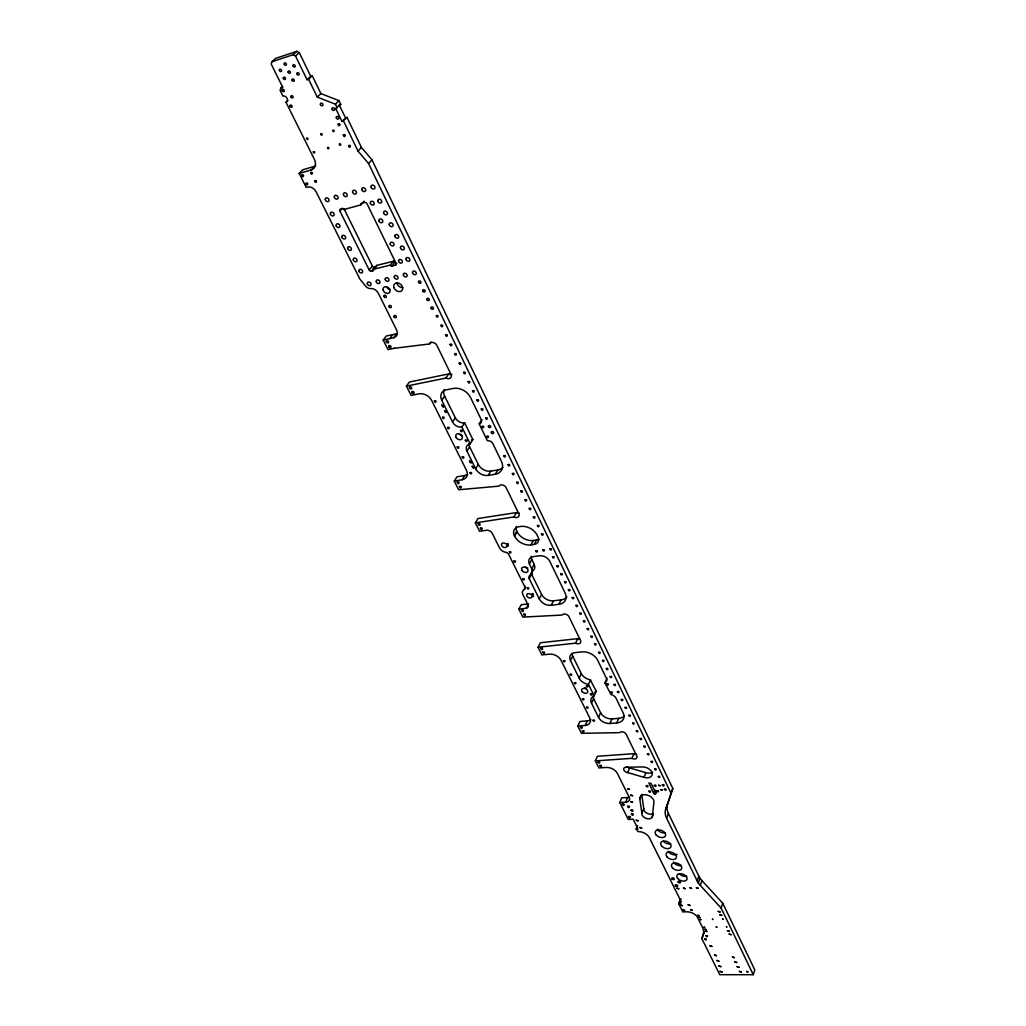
<?xml version="1.0" encoding="UTF-8"?>
<svg xmlns="http://www.w3.org/2000/svg" width="1026" height="1026" viewBox="0 0 1026 1026"><rect width="100%" height="100%" fill="white"/><g stroke="black" fill="none" stroke-linecap="round" stroke-linejoin="round"><path stroke-width="1.5" d="M652.331 816.67L653.895 802.37A7.451 4.861 23 0 0 646.983 794.97A7.451 4.861 23 0 0 639.801 799.01L641.866 813.182A5.54 3.578 22.9 0 0 646.316 818.453A5.54 3.578 22.9 0 0 652.331 816.67L653.267 814.323M271.852 61.791L293.103 54.724L295.514 56.02L307.056 79.733L310.737 76.257L299.246 52.595L296.847 51.3L275.648 58.379L271.852 61.791L271.223 64.087L282.855 87.543L280.752 88.21L280.124 90.455L282.958 96.136A3.476 2.655 50 0 1 287.088 98.355A3.476 2.655 50 0 1 285.985 102.241L314.431 159.466A9.606 7.349 47.1 0 1 311.199 169.957L299.182 173.432L306.248 187.437L307.479 187.078A7.079 5.399 45.7 0 1 316.046 191.682L359.946 279.187L365.589 286.087A5.438 4.155 41.2 0 0 370.283 288.601A6.759 5.156 40.7 0 1 378.261 293.128L396.613 330.013A7.541 5.72 39 0 1 393.676 337.721L383.185 340.055L388.02 349.648L394.561 348.212M703.503 933.904L704.387 931.416L701.861 938.675L719.765 974.7L753.276 974.7L754.777 969.865L722.766 903.278L701.951 880.577A21.892 13.813 20.9 0 1 698.796 876.037L668.426 813.438A22.38 14.595 21.8 0 1 667.49 804.525L672.812 788.443L371.963 159.812L361.421 147.423L346.993 117.362L341.953 121.427L335.656 108.346L340.735 104.306L338.965 100.625L320.894 93.584L312.25 75.757L310.737 76.257M753.276 974.7L721.137 908.074L700.258 885.348A21.956 13.8 20.9 0 1 697.09 880.795L666.592 818.145A22.444 14.595 21.8 0 1 665.643 809.245L672.812 788.443M721.137 908.074L722.766 903.278M698.231 883.142L699.937 878.384M700.258 885.348L701.951 880.577M701.861 938.675L703.195 934.93A21.136 12.838 21.6 0 0 702.387 927.209L697.565 917.462A8.516 5.207 21.5 0 0 687.035 911.819L682.777 911.896L678.673 903.675L680.713 898.93L678.673 903.675M697.09 880.795L698.796 876.037M666.592 818.145L668.426 813.438M665.643 809.245L667.49 804.525M653.665 793.444L648.907 782.953L651.048 783.402L655.87 793.316L654.755 794.086L653.665 793.444L655.088 789.917M654.87 794.086L655.819 791.739M655.345 794.06L656.281 791.713M641.866 813.182L643.751 808.501L641.712 794.342L639.801 799.01M678.981 903.662A3.565 2.193 21.8 0 0 680.969 901.161L649.343 837.652A9.106 5.797 22.9 0 0 638.044 831.599L636.107 829.046L637.518 825.545M643.956 777.336A7.554 5.002 23.2 0 0 652.19 773.386A7.554 5.002 23.2 0 0 642.353 766.948L625.911 767.204A3.758 2.488 23.7 0 0 623.782 769.782A3.758 2.488 23.7 0 0 627.681 772.604L643.956 777.336L645.893 772.668A7.528 5.002 23.1 0 0 652.574 772.232M636.107 829.046L638.044 828.957L633.17 819.223L628.31 819.466L619.794 802.524L625.655 802.191L627.591 797.535A6.643 4.335 23.6 0 0 629.656 797.048M619.794 802.524L621.743 797.869L627.591 797.535M625.655 802.191A6.656 4.322 23.6 0 0 629.156 797.099L617.37 773.424A8.952 5.874 24.1 0 0 606.225 767.448L598.889 767.948L595.337 760.894L631.939 758.342L633.914 753.687A3.783 2.527 23.6 0 0 636.684 754.354M627.681 772.604L629.656 767.948L645.893 772.668M571.982 653.293A9.375 6.541 26 0 0 572.7 656.076L581.357 673.659A9.311 6.451 25.5 0 0 590.245 679.763L596.298 691.396L593.874 696.09A9.26 6.323 24.9 0 0 591.502 703.156L598.53 717.366A9.208 6.246 24.6 0 0 609.957 723.497L616.703 722.945L618.755 718.328A12.286 8.388 24.5 0 0 624.436 715.904M595.337 760.894L597.389 756.29L633.914 753.687M609.957 723.497L612.022 718.88L618.755 718.328M598.53 717.366L600.633 712.775L593.631 698.578A9.234 6.323 24.9 0 1 592.964 696.192M631.939 758.342A3.796 2.527 23.6 0 0 636.71 758.047L636.928 757.598A3.796 2.527 23.6 0 0 636.748 756.008L626.335 734.616A3.835 2.591 24 0 0 625.142 733.039L624.539 732.602A3.835 2.591 24 0 0 619.576 732.667L581.421 733.308L577.779 726.062L585.179 725.459L587.295 720.868A9.106 6.156 25.3 0 0 590.822 719.636M616.703 722.945A12.312 8.375 24.5 0 0 623.167 712.929L616.087 698.296A5.823 3.989 24.7 0 0 610.97 694.564L604.865 682.829L606.982 678.237M591.502 703.156L593.631 698.578M577.779 726.062L579.908 721.483L587.295 720.868M594.169 695.974L588.475 684.38L590.63 679.815M588.475 684.38L588.078 684.329A9.337 6.451 25.6 0 1 579.177 678.212L581.357 673.659M579.177 678.212L570.469 660.603L572.7 656.076M585.179 725.459A9.131 6.156 25.3 0 0 589.796 718.046L561.094 660.398A9.324 6.438 26.7 0 0 549.449 654.152L541.92 654.947L538.047 647.252L575.599 643.161L577.83 638.634A3.937 2.77 26.3 0 0 579.998 639.275M538.047 647.252L540.356 642.763L577.83 638.634M531.994 571.277A4.014 2.886 28.5 0 1 532.52 570.918L530.096 575.342A4.027 2.886 28.5 0 0 529.224 578.638L539.227 598.876A9.619 6.849 27.8 0 0 551.18 605.289L558.798 604.352L561.119 599.877A12.825 9.196 27.6 0 0 566.891 596.978M551.18 605.289L553.514 600.813L561.119 599.877M539.227 598.876L541.6 594.426L531.635 574.214A4.014 2.886 28.5 0 1 531.301 572.906M518.848 609.175L526.12 608.277L528.505 603.839L521.246 604.737L518.848 609.175L522.837 617.088L562.068 615.074A4.001 2.834 26.9 0 1 567.173 614.818L567.801 615.279A4.001 2.834 26.9 0 1 569.084 616.998L580.485 640.404A3.95 2.77 26.3 0 1 580.716 642.148L580.511 642.661A3.95 2.77 26.3 0 1 575.599 643.161M531.943 596.26L533.52 596.504L532.404 594.246L530.865 594.49A2.796 1.988 28.3 0 0 526.954 594.362A2.796 1.988 28.3 0 0 528.608 597.696A2.796 1.988 28.3 0 0 531.943 596.657L533.135 594.041M529.224 578.638L531.635 574.214M526.12 608.277A3.963 2.796 28.3 0 0 527.992 604.789L522.798 594.413A6.387 4.54 28.4 0 1 524.337 589.463L525.556 587.244M530.096 575.342L530.352 575.214A8.08 5.797 28.9 0 0 531.763 568.789L534.174 564.364L531.84 559.593A8.105 5.874 28.7 0 1 531.212 556.272M531.763 568.789L529.403 564.005L531.84 559.593M534.084 544.447A8.221 6.002 29.3 0 0 537.996 536.906L537.201 535.277A13.146 9.593 29.5 0 0 520.772 526.453L519.002 526.71A9.862 7.195 29.6 0 0 514.411 535.816L514.577 536.136A13.158 9.619 29.5 0 0 530.904 544.896L534.084 544.447L536.521 540.048A8.195 6.002 29.3 0 0 538.983 539.163M530.904 544.896L533.353 540.497L536.521 540.048M506.818 545.691L508.421 545.922L507.254 543.588L505.703 543.857A2.847 2.052 30 0 0 501.752 543.78A2.847 2.052 30 0 0 503.458 547.23A2.847 2.052 30 0 0 506.831 546.114L508.075 543.511M514.411 535.816L516.912 531.442A9.837 7.195 29.6 0 1 516.322 526.428M514.577 536.136L516.912 531.442M524.337 589.463A4.001 2.847 28.7 0 0 524.696 586.551L508.883 554.771A4.053 2.911 29.7 0 0 506.164 552.373A6.502 4.694 29.9 0 1 499.739 548.282L492.3 533.405A4.694 3.399 30.7 0 0 486.452 530.262L479.591 531.301L475.333 522.862L513.872 516.95L516.399 512.59A4.13 3.052 30.3 0 0 519.374 513.192M475.333 522.862L477.949 518.54L516.399 512.59M444.155 389.508A10.363 7.862 35.3 0 0 444.63 396.087L455.352 417.851A7.528 5.681 34.3 0 0 464.663 422.853L472.871 439.603L470.152 443.835A7.464 5.566 33.1 0 0 466.894 451.055L475.615 468.702A10.106 7.515 32.3 0 0 488.145 475.423L495.263 474.217L497.892 469.934A13.479 10.093 32.3 0 0 502.894 467.497M488.145 475.423L490.787 471.139L497.892 469.934M475.615 468.702L478.296 464.432L469.626 446.823A7.438 5.566 33.1 0 1 468.959 443.642M513.872 516.95A4.142 3.052 30.3 0 0 518.912 516.206L519.105 515.642A4.142 3.052 30.3 0 0 518.81 513.693L506.28 487.966A4.194 3.116 31.2 0 0 504.882 486.106L504.215 485.631A4.194 3.116 31.2 0 0 498.995 486.144L458.648 489.761L454.274 481.066L462.059 479.758L464.765 475.487A9.991 7.374 33 0 0 467.664 474.333M454.274 481.066L456.98 476.821L464.765 475.487M466.894 451.055L469.626 446.823M495.263 474.217A13.518 10.093 32.2 0 0 501.406 461.277L492.89 443.694A4.437 3.335 32.8 0 0 487.376 440.731L479.168 423.828L481.899 419.608M470.152 443.835L461.892 427.047L464.663 422.853M461.892 427.047A7.541 5.681 34.3 0 1 452.543 422.032L455.352 417.851M452.543 422.032L441.77 400.23L444.63 396.087M462.059 479.758A10.029 7.387 33 0 0 466.407 470.203L431.818 400.704A10.311 7.721 35.8 0 0 419.006 393.83L411.093 395.42L406.411 386.122L445.925 378.043L448.798 373.913A4.361 3.335 36.1 0 0 451.902 374.477M406.411 386.122L409.374 382.031L448.798 373.913M394.074 348.327L429.496 343.954L430.971 341.927M393.676 337.721L396.741 333.707A7.515 5.707 39 0 0 397.498 333.476M389.739 338.593L392.804 334.579M383.185 340.055L386.263 336.041L396.741 333.707M364.14 201.134L360.806 204.918L343.748 209.548A1.411 1.09 44.6 0 0 342.043 208.637L340.568 209.035A1.872 1.449 44.6 0 0 339.901 211.061L369.168 269.928A1.821 1.398 41.7 0 0 371.399 271.133L372.861 270.774A1.372 1.052 41.7 0 0 373.374 269.325L390.278 265.131A1.372 1.064 41.5 0 0 391.958 266.042L395.292 265.221L396.87 263.259M390.278 265.131L393.445 261.232A1.372 1.064 41.6 0 0 395.125 262.143L391.958 266.042M373.374 269.325L376.58 265.439L393.445 261.232M372.861 270.774L376.067 266.875L374.605 267.235L371.399 271.133M369.168 269.928L372.387 266.042L343.992 208.727M339.901 211.061L342.44 208.227M670.966 793.162L368.578 163.519L371.963 159.812M368.578 163.519L357.997 151.091L361.421 147.423M311.199 169.957L314.726 166.289A9.567 7.349 47.2 0 0 315.649 165.943M299.182 173.432L302.734 169.777L314.726 166.289M341.953 121.427L346.993 117.362M312.25 75.757L308.582 79.246L317.278 97.111L335.412 104.19L338.965 100.625M317.278 97.111L320.894 93.584M285.985 102.241L287.831 100.484M280.752 88.21L282.625 86.479M295.514 56.02L299.246 52.595M293.103 54.724L296.847 51.3M604.865 682.829L605.199 682.675A5.861 4.053 25.1 0 0 606.404 678.301L597.696 660.308A12.556 8.734 25.7 0 0 582.011 651.895L575.15 652.613A9.401 6.541 26 0 0 570.469 660.603M596.298 691.396L596.003 691.511A9.234 6.323 24.9 0 0 595.721 691.639M307.056 79.733L308.582 79.246M340.735 104.306L339.196 104.78L345.467 117.823M335.412 104.19L337.182 107.871M343.492 120.965L357.997 151.091M490.787 471.139A10.08 7.515 32.3 0 1 478.296 464.432M471.357 440.116A7.438 5.566 33.1 0 1 472.871 439.603M429.496 343.954A4.45 3.411 37.4 0 1 434.896 343.235L435.601 343.761A4.45 3.411 37.4 0 1 437.089 345.8L450.914 374.208A4.373 3.347 36 0 1 451.286 376.375L451.107 377.017A4.373 3.347 36 0 1 445.925 378.043M360.806 204.918A1.411 1.103 44.6 0 1 361.332 203.379L364.692 202.455A1.885 1.475 44.5 0 1 366.987 203.699L396.01 263.272A1.834 1.424 41.5 0 1 395.292 265.221M441.77 400.23A10.388 7.862 35.2 0 1 446.143 389.88L453.377 388.431A13.864 10.516 34.9 0 1 470.639 397.703L481.156 419.429A4.476 3.386 33.8 0 1 479.168 423.828M558.798 604.352A12.863 9.196 27.6 0 0 565.121 592.977L549.756 561.222A8.144 5.899 28.5 0 0 539.586 555.759L533.264 556.643A8.131 5.874 28.7 0 0 529.403 564.005M670.747 843.744A5.476 3.501 22.2 0 1 663.437 841.282M665.335 832.714A5.502 3.54 22.4 0 1 657.345 829.264M677.096 854.248A5.451 3.463 22.1 0 1 668.17 851.234M681.418 865.495A5.438 3.437 21.9 0 1 673.518 862.084M686.676 876.23A5.412 3.399 21.7 0 1 679.456 873.78M653.1 813.503A5.528 3.578 22.8 0 1 646.88 813.195A5.528 3.578 22.8 0 1 643.751 808.501M629.656 767.948A3.745 2.488 23.6 0 1 627.027 766.82M402.743 287.652A4.976 3.848 40.5 0 1 396.805 282.458M390.393 289.473A3.835 2.95 40.7 0 1 386.558 286.857M533.353 540.497A13.12 9.619 29.5 0 1 517.078 531.763M586.474 688.497A3.27 2.244 25.5 0 1 584.974 687.702M527.762 568.006A3.424 2.462 28.9 0 1 525.363 566.993M462.444 435.537A3.604 2.706 33.9 0 1 459.276 433.844M553.514 600.813A9.58 6.849 27.8 0 1 541.6 594.426M534.174 564.364A8.054 5.797 28.9 0 1 532.763 570.789M612.022 718.88A9.183 6.246 24.6 0 1 600.633 712.775M594.49 692.46A9.234 6.323 24.9 0 1 594.939 692.101M532.789 593.567A2.783 1.988 28.3 0 1 532.276 593.579M525.081 586.744A6.374 4.54 28.4 0 1 525.299 586.321M376.58 265.439A1.359 1.052 41.8 0 1 376.709 266.209M374.605 267.235A1.821 1.398 41.8 0 1 372.387 266.042M606.276 668.644C607.828 671.786 608.957 666.862 606.276 668.644M606.815 684.085C608.341 687.189 609.47 682.341 606.815 684.085M610.137 676.634C611.663 679.763 612.804 674.864 610.137 676.634M610.778 692.255C612.304 695.346 613.433 690.524 610.778 692.255M613.958 684.573C615.485 687.689 616.626 682.829 613.958 684.573M617.383 691.665C618.87 694.756 620.089 689.934 617.383 691.665M621.217 699.617C622.731 702.695 623.872 697.898 621.217 699.617M625.026 707.517C626.527 710.582 627.681 705.824 625.026 707.517M627.604 788.725L629.438 789.327L627.604 788.725M628.81 715.378C630.31 718.418 631.465 713.698 628.81 715.378M630.785 795.124L632.606 795.727L630.785 795.124M631.041 810.207C632.85 813.772 634.26 808.347 631.041 810.207M632.58 723.189C634.068 726.216 635.235 721.522 632.58 723.189M636.312 730.948C637.774 733.962 639.006 729.306 636.312 730.948M636.248 820.21L638.044 820.813L636.248 820.21M640.032 738.656C641.519 741.657 642.686 737.027 640.032 738.656M630.682 801.588L632.491 802.204L630.682 801.588M639.865 827.469L641.673 828.072L639.865 827.469M643.738 746.325C645.2 749.313 646.38 744.709 643.738 746.325M646.213 785.89C647.868 789.212 649.202 784.12 646.213 785.89M647.406 753.943C648.868 756.919 650.048 752.34 647.406 753.943M648.842 791.264C650.497 794.586 651.831 789.507 648.842 791.264M651.061 761.523C652.523 764.473 653.69 759.933 651.061 761.523M654.229 785.403C655.883 788.737 657.243 783.633 654.229 785.403M654.691 769.051C656.14 771.988 657.32 767.474 654.691 769.051M656.845 790.802C658.5 794.124 659.846 789.032 656.845 790.802M658.294 776.541C659.744 779.452 660.924 774.976 658.294 776.541M658.602 785.275L660.039 785.749L658.602 785.275M660.693 789.597L662.116 790.071L660.693 789.597M662.283 784.916C663.95 788.263 665.31 783.133 662.283 784.916M664.373 789.25C666.028 792.585 667.4 787.468 664.373 789.25M677.045 888.247L678.814 888.837L677.045 888.247M680.482 905.009L682.367 905.65L680.482 905.009M683.483 888.067L685.253 888.67L683.483 888.067M682.906 909.844L684.778 910.498L682.97 909.703M688.151 904.842L690.036 905.483L688.151 904.842M689.934 887.888L691.704 888.49L689.998 887.747M690.549 909.69L692.435 910.344L690.626 909.549M696.423 887.708L698.193 888.311L696.423 887.708M697.924 915.282L699.142 915.705L697.975 915.192M698.873 917.218L700.091 917.629L698.873 917.218M700.219 919.476L700.886 919.706L700.219 919.476M704.003 927.145L704.67 927.376L704.003 927.145M704.798 929.197L706.003 929.62L704.798 929.197M704.721 939.047C706.247 941.996 707.581 937.61 704.721 939.047M705.734 931.108L706.94 931.518L705.734 931.108M705.926 935.789C707.453 938.752 708.799 934.353 705.926 935.789M709.877 945.715L711.877 946.408L709.877 945.715M712.416 919.258L713.057 919.54L712.493 919.168M714.468 954.988L716.456 955.668L714.468 954.988M716.174 926.965L716.853 927.196L716.174 926.965M718.174 911.345L720.085 911.999L718.174 911.345M719.829 914.756L721.727 915.41L719.829 914.756M716.905 960.477L718.893 961.157L716.905 960.477M718.88 965.941L720.855 966.62L718.88 965.941M722.625 919.078L723.279 919.373L722.702 918.988M720.124 971.378L722.099 972.058L720.124 971.378M726.37 926.811L727.024 927.094L726.446 926.722M727.537 930.685L729.435 931.339L727.537 930.685M729.165 934.045L731.051 934.686L729.165 934.045M732.397 956.989L734.398 957.681L732.397 956.989M734.744 961.798L736.732 962.491L734.744 961.798M737.078 966.582L739.066 967.274L737.078 966.582M739.4 971.353L741.388 972.045L739.4 971.353M622.307 804.23C623.936 807.821 625.655 802.499 622.307 804.23M746.556 971.468L747.877 971.93L746.556 971.468M306.569 138.33C307.428 141.844 309.301 136.779 306.569 138.33M301.785 175.138C302.888 179.576 305.261 173.202 301.785 175.138M305.928 183.372C307.031 187.784 309.403 181.461 305.928 183.372M313.289 151.886C314.136 155.375 316.021 150.347 313.289 151.886M310.57 172.599C311.66 177.049 314.071 170.662 310.57 172.599M320.779 134.06C321.625 137.599 323.536 132.482 320.779 134.06M314.713 180.871C315.803 185.308 318.214 178.947 314.713 180.871M327.474 147.693C328.307 151.207 330.231 146.141 327.474 147.693M332.706 130.456C333.54 134.021 335.489 128.878 332.706 130.456M338.093 124.172C339.183 128.827 341.735 122.094 338.093 124.172M339.375 144.179C340.209 147.706 342.158 142.614 339.375 144.179M343.312 134.957C344.39 139.574 346.942 132.905 343.312 134.957M348.507 145.666C349.571 150.258 352.123 143.64 348.507 145.666M631.439 814.054C632.875 817.645 634.914 812.489 631.439 814.054M436.306 315.739C437.243 319.856 439.833 314.02 436.306 315.739M440.936 325.345C441.86 329.436 444.45 323.652 440.936 325.345M445.54 334.886C446.451 338.952 449.055 333.219 445.54 334.886M434.357 400.974C435.268 404.821 437.73 399.447 434.357 400.974M450.119 344.364C451.017 348.417 453.607 342.71 450.119 344.364M441.834 405.116L442.899 405.68L441.834 405.116M454.659 353.79C455.557 357.805 458.147 352.149 454.659 353.79M442.45 406.36L443.514 406.937L442.45 406.36M442.475 417.3C443.373 421.096 445.835 415.799 442.475 417.3M444.566 410.631L445.617 411.195L444.566 410.631M445.181 411.875L446.169 412.542L445.246 411.772M459.173 363.153C460.058 367.154 462.649 361.537 459.173 363.153M447.541 427.496C448.426 431.279 450.889 426.008 447.541 427.496M463.624 372.387C464.509 376.35 467.099 370.784 463.624 372.387M468.074 381.634C468.959 385.571 471.55 380.043 468.074 381.634M627.591 806.321C628.848 809.937 631.208 804.884 627.591 806.321M460.507 430.445C461.379 434.216 463.88 428.958 460.507 430.445M457.224 446.99C458.096 450.709 460.571 445.54 457.224 446.99M472.499 390.816C473.384 394.728 475.961 389.239 472.499 390.816M465.329 440.231C466.202 443.976 468.69 438.756 465.329 440.231M462.187 456.968C463.059 460.674 465.522 455.544 462.187 456.968M476.898 399.948C477.77 403.834 480.36 398.383 476.898 399.948M457.224 482.169C458.224 486.337 461.007 480.566 457.224 482.169M459.417 486.516C460.418 490.685 463.201 484.939 459.417 486.516M481.271 409.015C482.143 412.888 484.721 407.476 481.271 409.015M469.523 461.033L470.562 461.585L469.523 461.033M470.113 462.239L471.152 462.79L470.113 462.239M482.079 426.431C482.938 430.253 485.503 424.931 482.079 426.431M469.998 472.678C470.844 476.333 473.307 471.267 469.998 472.678M472.152 466.33L473.178 466.894L472.152 466.33M485.619 418.031C486.478 421.878 489.069 416.505 485.619 418.031M472.742 467.535L473.768 468.087L472.806 467.433M486.863 436.306C487.709 440.09 490.274 434.819 486.863 436.306M478.257 523.953C479.219 528.005 482.002 522.426 478.257 523.953M480.373 528.172C481.348 532.212 484.118 526.671 480.373 528.172M503.792 455.724C504.625 459.481 507.216 454.274 503.792 455.724M508.088 464.65C508.922 468.369 511.499 463.201 508.088 464.65M512.359 473.499C513.18 477.205 515.77 472.075 512.359 473.499M516.604 482.31C517.425 485.991 520.002 480.899 516.604 482.31M520.823 491.056C521.631 494.712 524.209 489.659 520.823 491.056M509.332 551.821C510.14 555.284 512.59 550.552 509.332 551.821M525.017 499.752C525.825 503.381 528.39 498.367 525.017 499.752M529.185 508.396C529.98 512 532.558 507.024 529.185 508.396M513.936 561.094C514.744 564.531 517.194 559.824 513.936 561.094M533.315 516.976C534.11 520.567 536.688 515.629 533.315 516.976M537.432 525.517C538.227 529.083 540.792 524.171 537.432 525.517M522.734 578.805C523.529 582.191 525.979 577.574 522.734 578.805M535.752 550.847C536.534 554.335 539.06 549.551 535.752 550.847M541.523 533.995C542.305 537.547 544.87 532.661 541.523 533.995M527.249 587.885C528.044 591.258 530.48 586.667 527.249 587.885M521.683 610.252C522.593 614.061 525.35 608.893 521.683 610.252M542.805 549.846C543.588 553.347 546.127 548.551 542.805 549.846M523.683 614.215C524.581 618.011 527.338 612.868 523.683 614.215M549.898 548.846C550.667 552.36 553.245 547.551 549.898 548.846M552.501 556.785C553.27 560.273 555.835 555.489 552.501 556.785M556.849 565.788C557.618 569.263 560.17 564.518 556.849 565.788M560.709 573.803C561.479 577.253 564.031 572.546 560.709 573.803M540.843 648.317C541.715 652.023 544.473 647.021 540.843 648.317M564.557 581.78C565.313 585.205 567.865 580.524 564.557 581.78M542.78 652.164C543.652 655.858 546.409 650.882 542.78 652.164M568.378 589.706C569.122 593.118 571.687 588.462 568.378 589.706M628.592 816.555C629.643 820.159 632.311 815.298 628.592 816.555M572.175 597.581C572.918 600.967 575.471 596.35 572.175 597.581M575.945 605.417C576.42 608.598 579.459 604.622 576.073 605.263M579.703 613.202C580.447 616.549 582.986 611.996 579.703 613.202M563.466 660.757C564.21 663.95 566.634 659.654 563.466 660.757M583.435 620.935C584.166 624.27 586.718 619.755 583.435 620.935M570.187 674.274C570.931 677.442 573.342 673.184 570.187 674.274M587.141 628.643C587.872 631.952 590.412 627.463 587.141 628.643M590.835 636.287C591.553 639.583 594.092 635.12 590.835 636.287M574.393 682.726C575.124 685.868 577.535 681.649 574.393 682.726M594.503 643.892C595.221 647.175 597.76 642.738 594.503 643.892M598.568 652.344C599.287 655.601 601.826 651.202 598.568 652.344M586.41 685.843C587.129 688.997 589.578 684.765 586.41 685.843M582.422 698.898C583.153 702.002 585.564 697.847 582.422 698.898M602.467 660.423C603.185 663.668 605.712 659.295 602.467 660.423M590.412 693.961C591.13 697.09 593.567 692.896 590.412 693.961M586.551 707.183C587.27 710.274 589.681 706.144 586.551 707.183M580.498 727.113C581.319 730.602 584.05 725.959 580.498 727.113M582.319 730.743C583.153 734.218 585.872 729.589 582.319 730.743M593.028 720.226C593.746 723.292 596.144 719.213 593.028 720.226M598.03 761.946C598.838 765.345 601.544 760.843 598.03 761.946M599.8 765.473C600.608 768.859 603.314 764.383 599.8 765.473M284.189 64.112A1.321 1.013 51.6 0 0 286.1 65.138A1.321 1.013 51.6 0 0 285.587 63.048A1.321 1.013 51.6 0 0 284.189 64.112M279.367 70.371A1.308 1 51.3 0 0 281.265 71.384A1.308 1 51.3 0 0 280.752 69.306A1.308 1 51.3 0 0 279.367 70.371M288.139 72.141A1.308 1.013 51.2 0 0 290.037 73.167A1.308 1.013 51.2 0 0 289.537 71.076A1.308 1.013 51.2 0 0 288.139 72.141M292.064 80.131A1.308 1 50.8 0 0 293.962 81.144A1.308 1 50.8 0 0 293.462 79.079A1.308 1 50.8 0 0 292.064 80.131M283.317 78.348A1.308 1 50.9 0 0 285.202 79.361A1.308 1 50.9 0 0 284.702 77.296A1.308 1 50.9 0 0 283.317 78.348M289.896 106.191A1.282 0.988 49.6 0 0 291.769 107.204A1.282 0.988 49.6 0 0 291.269 105.178A1.282 0.988 49.6 0 0 289.896 106.191M290.871 96.816A1.295 0.988 50.1 0 0 292.756 97.829A1.295 0.988 50.1 0 0 292.256 95.79A1.295 0.988 50.1 0 0 290.871 96.816M282.086 90.416A1.295 0.988 50.4 0 0 283.933 91.545A1.295 0.988 50.4 0 0 283.535 89.493A1.295 0.988 50.4 0 0 282.086 90.416M336.297 117.772A1.475 1.154 48.8 0 0 338.477 118.952A1.475 1.154 48.8 0 0 337.926 116.605A1.475 1.154 48.8 0 0 336.297 117.772M332.078 109.051A1.488 1.167 49.3 0 0 334.258 110.231A1.488 1.167 49.3 0 0 333.719 107.871A1.488 1.167 49.3 0 0 332.078 109.051M320.381 104.331A1.488 1.154 49.6 0 0 322.459 105.742A1.488 1.154 49.6 0 0 322.19 103.408A1.488 1.154 49.6 0 0 320.381 104.331M393.881 287.511A5.002 3.86 40.4 0 0 401.602 290.884A5.002 3.86 40.4 0 0 399.152 283.33A5.002 3.86 40.4 0 0 393.881 287.511M383.083 289.922A3.848 2.95 40.6 0 0 388.867 293.026A3.848 2.95 40.6 0 0 387.546 287.216A3.848 2.95 40.6 0 0 383.083 289.922M582.242 691.691A3.283 2.244 25.5 0 0 587.59 692.358A3.283 2.244 25.5 0 0 584.269 688.369A3.283 2.244 25.5 0 0 582.242 691.691M521.862 570.11A3.437 2.462 28.9 0 0 527.441 571.854A3.437 2.462 28.9 0 0 525.132 567.186A3.437 2.462 28.9 0 0 521.862 570.11M456.019 437.294A3.617 2.706 33.8 0 0 461.828 439.038A3.617 2.706 33.8 0 0 459.289 433.908A3.617 2.706 33.8 0 0 456.019 437.294M677.699 878.512A5.425 3.399 21.8 0 0 686.65 879.949A5.425 3.399 21.8 0 0 681.405 873.754A5.425 3.399 21.8 0 0 677.699 878.512M672.376 867.765A5.451 3.437 21.9 0 0 681.367 869.189A5.451 3.437 21.9 0 0 676.083 862.956A5.451 3.437 21.9 0 0 672.376 867.765M667.015 856.928A5.463 3.463 22.1 0 0 676.031 858.339A5.463 3.463 22.1 0 0 670.722 852.042A5.463 3.463 22.1 0 0 667.015 856.928M661.603 845.988A5.489 3.501 22.3 0 0 670.658 847.386A5.489 3.501 22.3 0 0 665.31 841.038A5.489 3.501 22.3 0 0 661.603 845.988M656.153 834.946A5.515 3.527 22.5 0 0 665.22 836.331A5.515 3.527 22.5 0 0 659.846 829.931A5.515 3.527 22.5 0 0 656.153 834.946M296.937 73.91A1.308 1.013 51.1 0 0 298.835 74.936A1.308 1.013 51.1 0 0 298.335 72.859A1.308 1.013 51.1 0 0 296.937 73.91M293 65.882A1.321 1.013 51.5 0 0 294.911 66.908A1.321 1.013 51.5 0 0 294.411 64.818A1.321 1.013 51.5 0 0 293 65.882M412.516 272.801A2.116 1.642 40.6 0 0 415.697 274.506A2.116 1.642 40.6 0 0 415.004 271.287A2.116 1.642 40.6 0 0 412.516 272.801M406.027 259.36A2.129 1.654 41.3 0 0 409.22 261.079A2.129 1.654 41.3 0 0 408.515 257.834A2.129 1.654 41.3 0 0 406.027 259.36M400.486 247.894A2.129 1.667 41.9 0 0 403.693 249.613A2.129 1.667 41.9 0 0 402.974 246.33A2.129 1.667 41.9 0 0 400.486 247.894M394.907 236.326A2.142 1.68 42.6 0 0 398.114 238.058A2.142 1.68 42.6 0 0 397.395 234.749A2.142 1.68 42.6 0 0 394.907 236.326M389.277 224.681A2.155 1.693 43.2 0 0 392.496 226.413A2.155 1.693 43.2 0 0 391.765 223.078A2.155 1.693 43.2 0 0 389.277 224.681M383.609 212.933A2.167 1.706 43.8 0 0 386.84 214.678A2.167 1.706 43.8 0 0 386.097 211.318A2.167 1.706 43.8 0 0 383.609 212.933M377.889 201.109A2.18 1.706 44.4 0 0 381.146 202.853A2.18 1.706 44.4 0 0 380.389 199.467A2.18 1.706 44.4 0 0 377.889 201.109M371.091 187.027A2.193 1.719 45.2 0 0 374.349 188.784A2.193 1.719 45.2 0 0 373.592 185.36A2.193 1.719 45.2 0 0 371.091 187.027M361.806 189.592A2.193 1.706 45.2 0 0 365.064 191.349A2.193 1.706 45.2 0 0 364.294 187.938A2.193 1.706 45.2 0 0 361.806 189.592M370.36 203.148A2.18 1.706 44.5 0 0 373.605 204.892A2.18 1.706 44.5 0 0 372.848 201.519A2.18 1.706 44.5 0 0 370.36 203.148M378.94 220.808A2.155 1.68 43.5 0 0 382.159 222.539A2.155 1.68 43.5 0 0 381.415 219.205A2.155 1.68 43.5 0 0 378.94 220.808M390.226 244.034A2.142 1.667 42.3 0 0 393.42 245.753A2.142 1.667 42.3 0 0 392.701 242.469A2.142 1.667 42.3 0 0 390.226 244.034M403.372 275.019A2.103 1.629 40.8 0 0 406.54 276.725A2.103 1.629 40.8 0 0 405.834 273.519A2.103 1.629 40.8 0 0 403.372 275.019M398.575 261.22A2.116 1.654 41.4 0 0 401.756 262.925A2.116 1.654 41.4 0 0 401.038 259.693A2.116 1.654 41.4 0 0 398.575 261.22M394.279 277.238A2.103 1.629 40.9 0 0 397.434 278.931A2.103 1.629 40.9 0 0 396.729 275.75A2.103 1.629 40.9 0 0 394.279 277.238M385.237 279.444A2.09 1.616 41 0 0 388.379 281.124A2.09 1.616 41 0 0 387.674 277.956A2.09 1.616 41 0 0 385.237 279.444M376.26 281.624A2.09 1.603 41.1 0 0 379.402 283.304A2.09 1.603 41.1 0 0 378.671 280.149A2.09 1.603 41.1 0 0 376.26 281.624M367.334 283.792A2.09 1.59 41.2 0 0 370.463 285.472A2.09 1.59 41.2 0 0 369.732 282.33A2.09 1.59 41.2 0 0 367.334 283.792M358.946 271.069A2.09 1.603 41.8 0 0 362.075 272.762A2.09 1.603 41.8 0 0 361.332 269.582A2.09 1.603 41.8 0 0 358.946 271.069M353.316 259.834A2.103 1.603 42.4 0 0 356.458 261.527A2.103 1.603 42.4 0 0 355.701 258.321A2.103 1.603 42.4 0 0 353.316 259.834M347.647 248.51A2.116 1.616 42.9 0 0 350.802 250.203A2.116 1.616 42.9 0 0 350.033 246.971A2.116 1.616 42.9 0 0 347.647 248.51M341.927 237.096A2.129 1.629 43.5 0 0 345.108 238.801A2.129 1.629 43.5 0 0 344.326 235.544A2.129 1.629 43.5 0 0 341.927 237.096M336.182 225.592A2.142 1.642 44 0 0 339.362 227.31A2.142 1.642 44 0 0 338.567 224.027A2.142 1.642 44 0 0 336.182 225.592M330.372 214.011A2.155 1.642 44.6 0 0 333.578 215.729A2.155 1.642 44.6 0 0 332.77 212.42A2.155 1.642 44.6 0 0 330.372 214.011M325.306 199.711A2.167 1.667 45.3 0 0 328.512 201.442A2.167 1.667 45.3 0 0 327.704 198.095A2.167 1.667 45.3 0 0 325.306 199.711M334.348 197.21A2.167 1.667 45.2 0 0 337.567 198.941A2.167 1.667 45.2 0 0 336.759 195.581A2.167 1.667 45.2 0 0 334.348 197.21M343.441 194.684A2.18 1.68 45.2 0 0 346.673 196.428A2.18 1.68 45.2 0 0 345.877 193.055A2.18 1.68 45.2 0 0 343.441 194.684M352.598 192.157A2.18 1.693 45.2 0 0 355.842 193.901A2.18 1.693 45.2 0 0 355.06 190.503A2.18 1.693 45.2 0 0 352.598 192.157M431.112 308.339A1.359 1.052 38.8 0 0 433.267 308.954A1.359 1.052 38.8 0 0 432.305 306.954A1.359 1.052 38.8 0 0 431.112 308.339M426.944 299.707A1.359 1.064 39.3 0 0 429.099 300.323A1.359 1.064 39.3 0 0 428.137 298.31A1.359 1.064 39.3 0 0 426.944 299.707M422.789 291.102A1.372 1.064 39.7 0 0 424.956 291.717A1.372 1.064 39.7 0 0 423.982 289.691A1.372 1.064 39.7 0 0 422.789 291.102M418.467 282.06A1.372 1.064 40.1 0 0 420.532 283.163A1.372 1.064 40.1 0 0 420.083 281.086A1.372 1.064 40.1 0 0 418.467 282.06M409.528 388.059A1.295 0.975 36.6 0 0 411.58 388.662A1.295 0.975 36.6 0 0 410.644 386.802A1.295 0.975 36.6 0 0 409.528 388.059M411.862 392.714A1.295 0.962 36.4 0 0 413.927 393.317A1.295 0.962 36.4 0 0 412.991 391.457A1.295 0.962 36.4 0 0 411.862 392.714M388.764 346.826A1.321 1 38.4 0 0 390.855 347.429A1.321 1 38.4 0 0 389.893 345.518A1.321 1 38.4 0 0 388.764 346.826M386.353 342.017A1.321 1 38.7 0 0 388.431 342.633A1.321 1 38.7 0 0 387.469 340.709A1.321 1 38.7 0 0 386.353 342.017M394.087 316.842A1.347 1.026 39.4 0 0 396.203 317.444A1.347 1.026 39.4 0 0 395.228 315.482A1.347 1.026 39.4 0 0 394.087 316.842M388.982 306.479A1.347 1.026 39.9 0 0 391.009 307.569A1.347 1.026 39.9 0 0 390.547 305.543A1.347 1.026 39.9 0 0 388.982 306.479M383.955 296.347A1.359 1.039 40.4 0 0 385.994 297.437A1.359 1.039 40.4 0 0 385.519 295.398A1.359 1.039 40.4 0 0 383.955 296.347M678.263 882.296A1.295 0.808 21.8 0 0 680.405 882.642A1.295 0.808 21.8 0 0 679.148 881.167A1.295 0.808 21.8 0 0 678.263 882.296M675.48 885.887A1.295 0.808 21.9 0 0 677.609 886.233A1.295 0.808 21.9 0 0 676.365 884.758A1.295 0.808 21.9 0 0 675.48 885.887M672.043 878.961A1.295 0.808 22 0 0 674.172 879.308A1.295 0.808 22 0 0 672.915 877.82A1.295 0.808 22 0 0 672.043 878.961M491.377 432.741A1.282 0.975 33 0 0 493.455 433.357A1.282 0.975 33 0 0 492.57 431.523A1.282 0.975 33 0 0 491.377 432.741M488.479 426.726A1.295 0.975 33.2 0 0 490.556 427.342A1.295 0.975 33.2 0 0 489.671 425.508A1.295 0.975 33.2 0 0 488.479 426.726"/></g></svg>
